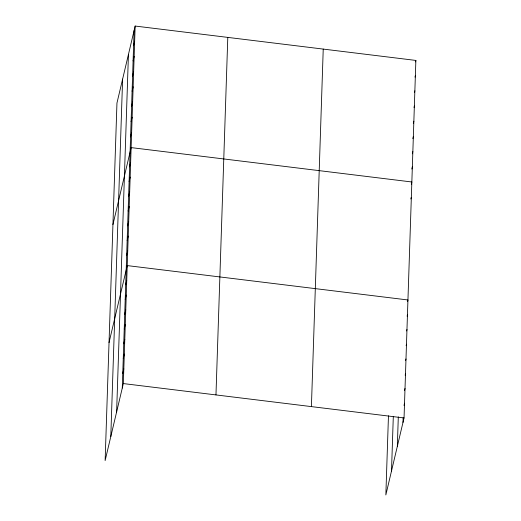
<?xml version="1.0" encoding="UTF-8"?>
<svg xmlns="http://www.w3.org/2000/svg" width="521" height="521" viewBox="0 0 521 521"><rect width="100%" height="100%" fill="white"/><g stroke="black" fill="none" stroke-linecap="round" stroke-linejoin="round"><path stroke-width="0.78" d="M110.791 436.637L122.611 79.114M116.619 411.974L128.44 54.451M122.279 388.041L134.099 30.518M135.154 26.05L116.958 103.047L105.131 460.571L123.334 383.573L135.154 26.05L415.869 60.429L404.042 417.953L385.846 494.95L388.464 415.778M215.968 394.918L227.794 37.395M311.408 406.608L323.235 49.085M391.505 471.017L393.296 416.683M397.334 446.354L398.305 416.859M402.987 422.42L403.143 417.764M133.597 45.711L134.652 41.244M133.096 60.905L134.151 56.437M132.594 76.099L133.65 71.638M132.093 91.299L133.148 86.831M131.585 106.492L132.64 102.025M131.084 121.686L132.139 117.218M130.582 136.88L131.637 132.412M112.933 224.603L131.136 147.606L411.85 181.985L411.323 184.219M129.592 166.824L130.647 162.357M129.104 181.569L130.159 177.107M128.615 196.319L129.67 191.852M128.127 211.064L129.182 206.603M127.638 225.814L128.7 221.347M127.157 240.565L128.212 236.098M126.668 255.31L127.723 250.842M109.032 342.59L127.235 265.593L407.95 299.972L407.598 301.457M125.691 284.805L126.746 280.337M125.203 299.555L126.258 295.088M124.714 314.3L125.769 309.839M124.226 329.051L125.281 324.583M123.737 343.801L124.793 339.334M123.249 358.546L124.304 354.078M122.761 373.297L123.822 368.829M415.517 61.921L415.869 60.429M415.016 77.115L415.367 75.623M414.514 92.308L414.866 90.817M414.013 107.502L414.364 106.01M413.329 123.444L413.856 121.211M412.827 138.638L413.355 136.404M412.326 153.832L412.853 151.598M411.824 169.025L412.352 166.792M410.835 198.97L411.186 197.479M407.109 316.208L407.461 314.717M406.621 330.959L406.973 329.467M406.133 345.703L406.484 344.218M405.644 360.454L405.996 358.962M405.156 375.198L405.507 373.713M404.491 390.691L405.019 388.458M404.003 405.442L404.53 403.208M123.334 383.573L404.042 417.953"/></g></svg>
